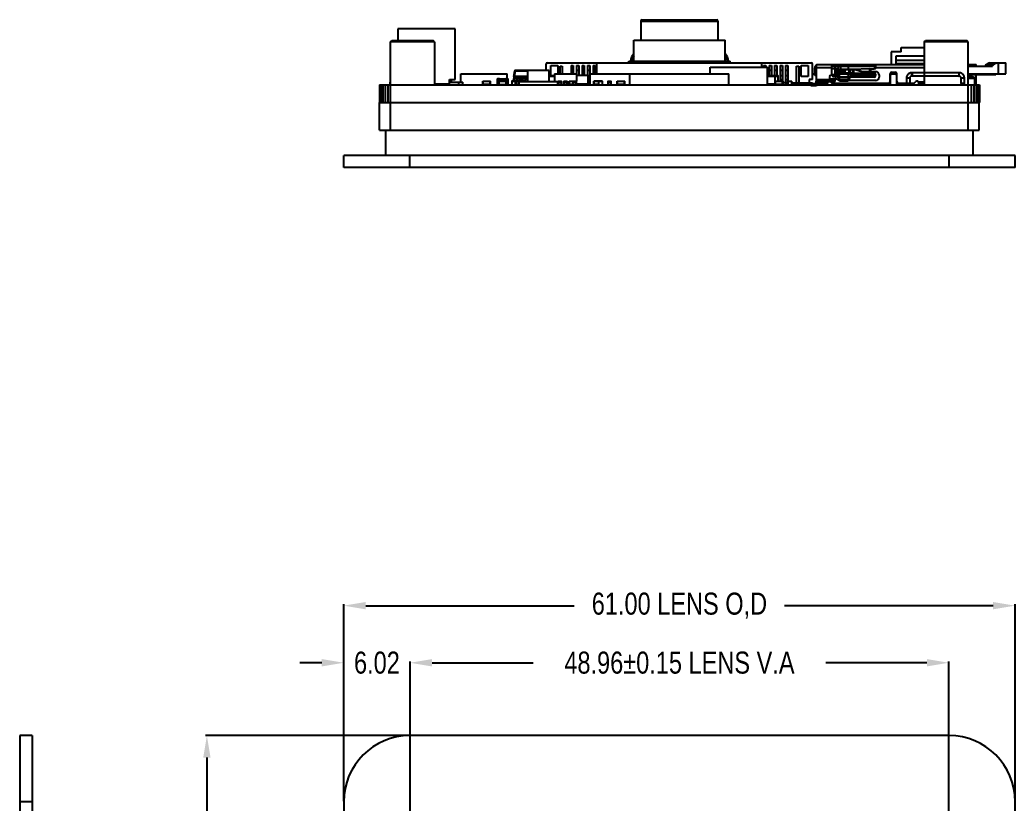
# Model space of a CAD drawing. Header units: inches. Extents: x 246 to 500, y -220 to -17.
# Drawn here: x 258.5 to 348.9, y -87.8 to -16.6 of the extents above; entities that cross this region are included whole.
import ezdxf

# ---------------------------------------------------------------- set-up
doc = ezdxf.new("R2010")
doc.units = ezdxf.units.IN
doc.header["$LTSCALE"] = 1.21
doc.header["$MEASUREMENT"] = 0
doc.header["$PDMODE"] = 3
doc.header["$PDSIZE"] = 0.3125
doc.layers.get('0').update_dxf_attribs({"linetype": 'CONTINUOUS'})
doc.layers.get('Defpoints').update_dxf_attribs({"linetype": 'CONTINUOUS'})
for name, color, linetype in [('DIM', 3, 'CONTINUOUS'), ('IMPORTED12', 7, 'CONTINUOUS'), ('IMPORTED13', 7, 'CONTINUOUS')]:
    doc.layers.add(name, color=color, linetype=linetype)
doc.styles.get("Standard").update_dxf_attribs({"font": 'txt', "width": 0.8})
doc.dimstyles.get("Standard").update_dxf_attribs({"dimtxt": 0.15625, "dimasz": 0.1875, "dimexe": 0.125, "dimexo": 0.0625, "dimgap": 0.09, "dimtad": 0, "dimtih": 1, "dimtoh": 1, "dimzin": 4, "dimdsep": 46, "dimtxsty": 'Standard', "dimblk": '_FILLED', "dimblk1": '_FILLED', "dimblk2": '_FILLED', "dimcen": 0.09, "dimazin": 1, "dimtp": 0.01, "dimtm": 0.01, "dimtfac": 1, "dimtofl": 0, "dimtmove": 0, "dimatfit": 3, "dimldrblk": '_FILLED', "dimfxl": 1, "dimtolj": 1, "dimtzin": 4, "dimarcsym": 0})

# ---------------------------------------------------------------- blocks, each defined once
blk = doc.blocks.new('_FILLED')
at = {"color": 0, "linetype": 'ByBlock'}
blk.add_solid([(0, 0), (-1, 0.167), (-1, -0.167)], dxfattribs=at)
blk = doc.blocks.new('*D44')
at = {"layer": 'Defpoints', "color": 0}
for p in [(342.896, -75.021), (293.936, -91.139), (342.896, -91.139)]:
    blk.add_point(p, dxfattribs=at)
at = {"layer": 'DIM', "color": 0, "lineweight": -2}
for p, q in [((293.936, -91.076), (293.936, -74.896)), ((295.936, -75.021), (305.126, -75.021)), ((340.896, -75.021), (331.706, -75.021)), ((342.896, -91.076), (342.896, -74.896))]:
    blk.add_line(p, q, dxfattribs=at)
at = {"layer": 'DIM', "color": 0, "lineweight": -2, "xscale": 2, "yscale": 2, "zscale": 2, "rotation": 180}
blk.add_blockref('_FILLED', (293.936, -75.021), dxfattribs=at)
at = {"layer": 'DIM', "color": 0, "lineweight": -2, "xscale": 2, "yscale": 2, "zscale": 2}
blk.add_blockref('_FILLED', (342.896, -75.021), dxfattribs=at)
at = {"layer": 'DIM', "color": 0, "insert": (318.416, -75.021), "char_height": 2, "attachment_point": 5}
blk.add_mtext('\\A1;48.96%%p0.15 LENS V.A', dxfattribs=at)
blk = doc.blocks.new('*D46')
at = {"layer": 'Defpoints', "color": 0}
for p in [(348.916, -69.837), (287.916, -87.639), (348.916, -87.639)]:
    blk.add_point(p, dxfattribs=at)
at = {"layer": 'DIM', "color": 0, "lineweight": -2}
for p, q in [((287.916, -87.576), (287.916, -69.712)), ((289.916, -69.837), (308.859, -69.837)), ((346.916, -69.837), (327.973, -69.837)), ((348.916, -87.576), (348.916, -69.712))]:
    blk.add_line(p, q, dxfattribs=at)
at = {"layer": 'DIM', "color": 0, "lineweight": -2, "xscale": 2, "yscale": 2, "zscale": 2, "rotation": 180}
blk.add_blockref('_FILLED', (287.916, -69.837), dxfattribs=at)
at = {"layer": 'DIM', "color": 0, "lineweight": -2, "xscale": 2, "yscale": 2, "zscale": 2}
blk.add_blockref('_FILLED', (348.916, -69.837), dxfattribs=at)
at = {"layer": 'DIM', "color": 0, "insert": (318.416, -69.837), "char_height": 2, "attachment_point": 5}
blk.add_mtext('\\A1;61.00 LENS O,D', dxfattribs=at)
blk = doc.blocks.new('*D47')
at = {"layer": 'Defpoints', "color": 0}
for p in [(293.936, -81.639), (275.476, -174.079), (293.915, -174.079)]:
    blk.add_point(p, dxfattribs=at)
at = {"layer": 'DIM', "color": 0, "lineweight": -2}
for p, q in [((293.874, -81.639), (275.351, -81.639)), ((275.476, -83.639), (275.476, -117.769)), ((275.476, -172.079), (275.476, -137.949)), ((293.852, -174.079), (275.351, -174.079))]:
    blk.add_line(p, q, dxfattribs=at)
at = {"layer": 'DIM', "color": 0, "lineweight": -2, "xscale": 2, "yscale": 2, "zscale": 2}
for p, rotation in [((275.476, -81.639), 90), ((275.476, -174.079), 270)]:
    blk.add_blockref('_FILLED', p, dxfattribs=dict(at, rotation=rotation))
at = {"layer": 'DIM', "color": 0, "insert": (275.476, -127.859), "char_height": 2, "attachment_point": 5, "rotation": 90}
blk.add_mtext('\\A1;92.44 LENS O,D', dxfattribs=at)
blk = doc.blocks.new('*D48')
at = {"layer": 'Defpoints', "color": 0}
for p in [(287.916, -75.021), (287.916, -87.639), (293.936, -91.139)]:
    blk.add_point(p, dxfattribs=at)
at = {"layer": 'DIM', "color": 0, "lineweight": -2}
for p, q in [((285.916, -75.021), (283.916, -75.021)), ((287.916, -87.576), (287.916, -74.896)), ((293.936, -91.076), (293.936, -74.896)), ((295.936, -75.021), (297.936, -75.021))]:
    blk.add_line(p, q, dxfattribs=at)
at = {"layer": 'DIM', "color": 0, "lineweight": -2, "xscale": 2, "yscale": 2, "zscale": 2}
blk.add_blockref('_FILLED', (287.916, -75.021), dxfattribs=at)
at = {"layer": 'DIM', "color": 0, "lineweight": -2, "xscale": 2, "yscale": 2, "zscale": 2, "rotation": 180}
blk.add_blockref('_FILLED', (293.936, -75.021), dxfattribs=at)
at = {"layer": 'DIM', "color": 0, "insert": (290.926, -75.021), "char_height": 2, "attachment_point": 5}
blk.add_mtext('\\A1;6.02', dxfattribs=at)

msp = doc.modelspace()

# ---------------------------------------------------------------- linework, layer by layer
at = {"color": 7, "linetype": 'Continuous'}
for p, q in [((314.916, -16.746), (314.916, -18.496)), ((314.916, -16.746), (321.916, -16.746)), ((315.016, -16.646), (321.816, -16.646)), ((321.916, -16.746), (321.916, -18.496)), ((292.826, -17.446), (292.826, -18.546)), ((298.026, -17.446), (292.826, -17.446)), ((298.026, -22.046), (298.026, -17.446)), ((292.166, -18.646), (292.266, -18.546)), ((292.166, -26.646), (292.166, -18.646)), ((296.166, -18.646), (292.166, -18.646)), ((296.066, -18.546), (292.266, -18.546)), ((296.166, -18.646), (296.066, -18.546)), ((296.166, -18.646), (296.166, -22.546)), ((314.266, -20.396), (314.266, -18.496)), ((314.266, -18.496), (322.566, -18.496)), ((322.566, -20.396), (322.566, -18.496)), ((340.666, -18.646), (340.766, -18.546)), ((344.666, -18.646), (340.666, -18.646)), ((340.666, -18.646), (340.666, -22.546)), ((344.566, -18.546), (340.766, -18.546)), ((344.666, -18.646), (344.566, -18.546)), ((344.666, -26.646), (344.666, -18.646)), ((338.566, -19.546), (337.666, -19.546)), ((337.666, -19.546), (337.666, -20.696)), ((338.566, -19.146), (340.666, -19.146)), ((338.566, -19.546), (338.566, -19.146)), ((306.316, -21.246), (306.316, -20.646)), ((306.416, -20.546), (330.416, -20.546)), ((306.716, -21.721), (306.716, -20.796)), ((306.716, -20.796), (307.366, -20.796)), ((307.366, -20.796), (307.366, -21.546)), ((308.566, -20.796), (308.566, -21.546)), ((308.566, -20.796), (308.766, -20.796)), ((308.766, -20.796), (308.766, -21.546)), ((309.066, -20.796), (309.066, -21.546)), ((309.066, -20.796), (309.266, -20.796)), ((309.266, -20.796), (309.266, -21.686)), ((309.566, -20.796), (309.566, -21.686)), ((309.566, -20.796), (309.766, -20.796)), ((309.766, -20.796), (309.766, -21.686)), ((310.066, -20.796), (310.066, -21.686)), ((310.066, -20.796), (310.266, -20.796)), ((310.266, -20.796), (310.266, -22.221)), ((310.566, -20.796), (310.566, -21.546)), ((310.566, -20.796), (310.766, -20.796)), ((310.766, -20.796), (310.766, -21.546)), ((310.916, -21.546), (310.916, -20.546)), ((313.816, -20.546), (313.816, -20.396)), ((313.816, -20.396), (323.016, -20.396)), ((323.016, -20.546), (323.016, -20.396)), ((325.916, -20.946), (325.916, -20.546)), ((326.066, -20.796), (326.266, -20.796)), ((326.066, -20.796), (326.066, -20.946)), ((326.266, -20.796), (326.266, -20.946)), ((326.566, -20.796), (326.766, -20.796)), ((326.566, -20.796), (326.566, -21.721)), ((326.766, -20.796), (326.766, -21.721)), ((327.066, -20.796), (327.266, -20.796)), ((327.066, -20.796), (327.066, -21.711)), ((327.266, -20.796), (327.266, -21.711)), ((327.566, -20.796), (327.766, -20.796)), ((327.566, -20.796), (327.566, -22.211)), ((327.766, -20.796), (327.766, -22.221)), ((328.066, -20.796), (328.266, -20.796)), ((328.066, -20.796), (328.066, -22.546)), ((328.266, -20.796), (328.266, -22.546)), ((329.466, -20.796), (330.116, -20.796)), ((329.466, -21.796), (329.466, -20.796)), ((330.116, -20.796), (330.116, -21.796)), ((330.516, -22.046), (330.516, -20.646)), ((330.866, -20.696), (340.666, -20.696)), ((330.866, -22.546), (330.866, -20.696)), ((332.266, -21.646), (332.266, -20.696)), ((332.416, -20.846), (332.416, -20.696)), ((336.116, -20.696), (336.116, -20.846)), ((336.266, -20.946), (336.266, -20.696)), ((340.666, -19.946), (338.066, -19.946)), ((338.066, -19.946), (338.066, -20.696)), ((340.666, -20.346), (338.066, -20.346)), ((340.666, -20.646), (338.066, -20.646)), ((344.666, -20.696), (345.366, -20.696)), ((345.27, -20.816), (345.27, -20.696)), ((345.366, -20.825), (345.366, -20.696)), ((346.543, -20.56), (346.275, -20.717)), ((346.917, -20.717), (346.275, -20.717)), ((346.593, -20.546), (346.543, -20.56)), ((346.543, -20.56), (347.191, -20.56)), ((346.593, -20.546), (348.066, -20.546)), ((347.054, -20.639), (346.917, -20.717)), ((347.191, -20.56), (347.054, -20.639)), ((347.366, -20.546), (347.366, -21.546)), ((348.066, -21.546), (348.066, -20.546)), ((298.566, -22.296), (298.566, -21.546)), ((298.566, -21.546), (302.766, -21.546)), ((302.766, -22.011), (302.766, -21.546)), ((303.366, -21.781), (303.458, -21.263)), ((303.477, -21.263), (303.386, -21.781)), ((303.458, -21.263), (303.477, -21.263)), ((303.477, -21.263), (303.477, -21.246)), ((306.565, -21.246), (303.477, -21.246)), ((303.477, -21.263), (304.65, -21.263)), ((304.65, -22.246), (304.65, -21.246)), ((306.565, -22.246), (306.565, -21.246)), ((307.066, -21.546), (307.066, -22.246)), ((307.066, -21.546), (309.066, -21.546)), ((307.566, -21.546), (307.566, -20.846)), ((307.566, -20.846), (307.766, -20.846)), ((307.766, -20.846), (307.766, -21.546)), ((308.566, -21.196), (308.766, -21.196)), ((309.066, -21.196), (309.266, -21.196)), ((309.066, -21.546), (309.066, -22.221)), ((310.096, -21.686), (309.066, -21.686)), ((309.566, -21.196), (309.766, -21.196)), ((310.066, -21.196), (310.266, -21.196)), ((310.096, -21.686), (310.096, -22.446)), ((310.096, -21.696), (310.266, -21.696)), ((310.307, -22.546), (310.307, -21.546)), ((310.307, -21.546), (322.916, -21.546)), ((310.566, -21.196), (310.766, -21.196)), ((313.916, -22.546), (313.916, -21.546)), ((321.217, -20.946), (326.417, -20.946)), ((321.217, -21.546), (321.217, -20.946)), ((322.916, -22.546), (322.916, -21.546)), ((326.417, -22.546), (326.417, -20.946)), ((326.566, -21.196), (326.766, -21.196)), ((326.566, -21.696), (326.766, -21.696)), ((327.066, -21.196), (327.266, -21.196)), ((327.066, -21.696), (327.266, -21.696)), ((327.566, -21.196), (327.766, -21.196)), ((327.566, -21.696), (327.766, -21.696)), ((328.066, -21.196), (328.266, -21.196)), ((328.066, -21.696), (328.266, -21.696)), ((329.066, -20.846), (329.266, -20.846)), ((329.066, -22.346), (329.066, -20.846)), ((329.266, -20.846), (329.266, -22.346)), ((330.516, -21.546), (330.866, -21.546)), ((330.716, -21.696), (330.716, -20.996)), ((330.866, -21.696), (330.716, -21.696)), ((332.266, -20.996), (330.866, -20.996)), ((332.266, -21.046), (332.866, -21.046)), ((332.267, -20.846), (336.265, -20.846)), ((332.566, -21.546), (332.566, -20.846)), ((332.566, -21.546), (336.166, -21.546)), ((332.816, -21.146), (334.163, -21.146)), ((332.816, -21.446), (334.163, -21.446)), ((332.831, -21.446), (332.831, -21.146)), ((332.866, -21.146), (332.866, -20.846)), ((332.866, -21.546), (332.866, -21.446)), ((332.966, -22.146), (332.966, -21.546)), ((333.054, -21.146), (333.054, -21.446)), ((333.066, -21.146), (333.066, -20.846)), ((333.066, -21.546), (333.066, -21.446)), ((333.165, -21.446), (333.169, -21.467)), ((333.169, -21.467), (333.18, -21.546)), ((333.183, -21.446), (333.183, -21.146)), ((333.271, -21.446), (333.282, -21.546)), ((333.413, -21.446), (333.586, -21.546)), ((333.766, -21.146), (333.766, -20.846)), ((333.766, -22.146), (333.766, -21.446)), ((335.653, -21.096), (334.163, -21.146)), ((334.163, -21.446), (335.653, -21.496)), ((335.653, -21.096), (336.116, -21.096)), ((335.653, -21.496), (336.116, -21.496)), ((335.731, -21.496), (335.731, -21.096)), ((335.766, -21.096), (335.766, -21.496)), ((336.166, -21.087), (336.166, -20.846)), ((336.226, -21.046), (336.166, -21.046)), ((336.166, -21.546), (336.166, -21.506)), ((340.666, -20.996), (336.258, -20.996)), ((337.556, -22.246), (337.556, -21.546)), ((337.726, -21.546), (337.576, -21.696)), ((337.576, -21.696), (337.576, -22.546)), ((337.706, -21.396), (338.026, -21.396)), ((337.726, -21.546), (338.006, -21.546)), ((338.156, -21.696), (338.006, -21.546)), ((338.156, -22.546), (338.156, -21.696)), ((338.176, -22.246), (338.176, -21.546)), ((344.666, -20.816), (345.366, -20.816)), ((344.666, -20.846), (346.866, -20.846)), ((344.666, -21.546), (348.066, -21.546)), ((347.176, -21.646), (344.666, -21.646)), ((344.966, -21.746), (344.966, -21.646)), ((345.241, -20.846), (345.27, -20.816)), ((345.366, -20.816), (345.336, -20.846)), ((345.366, -22.546), (345.366, -21.646)), ((346.866, -20.804), (346.226, -20.804)), ((346.226, -20.846), (346.226, -20.804)), ((346.866, -20.846), (346.866, -20.804)), ((347.076, -21.546), (347.076, -21.646)), ((347.176, -21.546), (347.176, -21.646)), ((291.157, -22.546), (291.157, -24.146)), ((291.157, -22.546), (345.675, -22.546)), ((291.192, -22.546), (291.192, -24.146)), ((291.293, -22.546), (291.293, -24.146)), ((291.453, -22.546), (291.453, -24.146)), ((291.662, -22.546), (291.662, -24.146)), ((291.905, -22.546), (291.905, -24.146)), ((292.126, -22.546), (292.126, -22.296)), ((292.166, -22.296), (292.126, -22.296)), ((296.166, -22.446), (297.526, -22.446)), ((297.526, -22.446), (297.526, -22.046)), ((297.526, -22.046), (298.026, -22.046)), ((297.566, -22.296), (298.726, -22.296)), ((297.666, -22.046), (297.666, -22.296)), ((298.328, -22.296), (298.328, -22.546)), ((298.726, -22.546), (298.726, -22.296)), ((300.561, -22.546), (300.561, -22.221)), ((300.561, -22.221), (301.241, -22.221)), ((300.586, -22.521), (300.586, -22.246)), ((301.216, -22.246), (300.586, -22.246)), ((301.216, -22.521), (300.586, -22.521)), ((300.611, -22.221), (300.611, -22.246)), ((300.661, -22.221), (300.661, -22.246)), ((300.661, -22.521), (300.661, -22.546)), ((300.699, -22.221), (300.699, -22.211)), ((300.699, -22.211), (300.736, -22.211)), ((300.727, -22.221), (300.727, -22.211)), ((300.736, -22.221), (300.736, -22.211)), ((300.773, -22.221), (300.773, -22.211)), ((300.773, -22.211), (300.874, -22.211)), ((300.824, -22.221), (300.824, -22.211)), ((300.874, -22.221), (300.874, -22.211)), ((300.888, -22.221), (300.888, -22.211)), ((300.888, -22.211), (300.99, -22.211)), ((300.89, -22.221), (300.89, -22.211)), ((300.935, -22.221), (300.935, -22.211)), ((300.984, -22.221), (300.984, -22.211)), ((300.99, -22.221), (300.99, -22.211)), ((301.003, -22.221), (301.003, -22.211)), ((301.003, -22.211), (301.105, -22.211)), ((301.055, -22.221), (301.055, -22.211)), ((301.105, -22.221), (301.105, -22.211)), ((301.141, -22.221), (301.141, -22.246)), ((301.141, -22.521), (301.141, -22.546)), ((301.191, -22.221), (301.191, -22.246)), ((301.216, -22.521), (301.216, -22.246)), ((301.241, -22.546), (301.241, -22.221)), ((301.855, -22.031), (301.855, -22.511)), ((301.855, -22.031), (302.055, -22.031)), ((302.015, -22.511), (301.855, -22.511)), ((301.875, -22.531), (301.875, -22.011)), ((302.055, -22.011), (301.875, -22.011)), ((301.875, -22.531), (302.015, -22.531)), ((302.015, -22.546), (302.015, -22.221)), ((302.015, -22.221), (302.695, -22.221)), ((302.04, -22.521), (302.04, -22.246)), ((302.67, -22.246), (302.04, -22.246)), ((302.04, -22.521), (302.67, -22.521)), ((302.055, -22.221), (302.055, -22.011)), ((302.655, -22.021), (302.055, -22.021)), ((302.055, -22.041), (302.655, -22.041)), ((302.065, -22.221), (302.065, -22.246)), ((302.115, -22.246), (302.115, -22.221)), ((302.115, -22.546), (302.115, -22.521)), ((302.151, -22.221), (302.151, -22.211)), ((302.151, -22.211), (302.253, -22.211)), ((302.201, -22.221), (302.201, -22.211)), ((302.253, -22.221), (302.253, -22.211)), ((302.266, -22.221), (302.266, -22.211)), ((302.266, -22.211), (302.368, -22.211)), ((302.368, -22.221), (302.368, -22.211)), ((302.381, -22.221), (302.381, -22.211)), ((302.381, -22.211), (302.483, -22.211)), ((302.432, -22.221), (302.432, -22.211)), ((302.483, -22.221), (302.483, -22.211)), ((302.52, -22.221), (302.52, -22.211)), ((302.52, -22.211), (302.556, -22.211)), ((302.543, -22.221), (302.543, -22.211)), ((302.556, -22.221), (302.556, -22.211)), ((302.595, -22.246), (302.595, -22.221)), ((302.595, -22.546), (302.595, -22.521)), ((302.645, -22.221), (302.645, -22.246)), ((302.655, -22.011), (302.655, -22.221)), ((302.835, -22.011), (302.655, -22.011)), ((302.655, -22.031), (302.855, -22.031)), ((302.67, -22.521), (302.67, -22.246)), ((302.695, -22.546), (302.695, -22.221)), ((302.855, -22.511), (302.695, -22.511)), ((302.695, -22.531), (302.835, -22.531)), ((302.766, -22.546), (302.766, -22.531)), ((302.835, -22.011), (302.835, -22.531)), ((302.855, -22.511), (302.855, -22.031)), ((303.201, -22.546), (303.201, -22.221)), ((303.531, -22.221), (303.201, -22.221)), ((303.216, -22.221), (303.216, -22.146)), ((303.216, -22.146), (304.406, -22.146)), ((303.266, -22.221), (303.266, -22.146)), ((303.266, -22.196), (303.466, -22.196)), ((303.293, -22.221), (303.293, -22.211)), ((303.293, -22.211), (303.45, -22.211)), ((303.296, -22.221), (303.296, -22.211)), ((303.366, -21.781), (303.366, -21.961)), ((303.366, -21.781), (303.386, -21.781)), ((303.399, -22.146), (303.366, -21.961)), ((303.366, -21.961), (303.386, -21.961)), ((303.386, -21.961), (303.386, -21.781)), ((304.65, -21.781), (303.386, -21.781)), ((303.386, -21.961), (303.419, -22.146)), ((303.666, -21.961), (303.386, -21.961)), ((303.446, -22.221), (303.446, -22.211)), ((303.45, -22.221), (303.45, -22.211)), ((303.466, -22.196), (303.466, -22.146)), ((303.531, -22.546), (303.531, -22.221)), ((303.571, -22.546), (303.571, -22.221)), ((303.571, -22.221), (304.256, -22.221)), ((303.596, -22.521), (303.596, -22.246)), ((303.596, -22.246), (307.357, -22.246)), ((303.857, -22.521), (303.596, -22.521)), ((303.621, -22.221), (303.621, -22.246)), ((303.666, -22.146), (303.666, -21.781)), ((303.666, -21.936), (304.166, -21.936)), ((303.671, -22.221), (303.671, -22.246)), ((303.671, -22.521), (303.671, -22.546)), ((303.676, -22.521), (303.676, -22.546)), ((303.709, -22.221), (303.709, -22.211)), ((303.709, -22.211), (304.12, -22.211)), ((303.737, -22.221), (303.737, -22.211)), ((303.745, -22.221), (303.745, -22.211)), ((303.751, -22.221), (303.751, -22.211)), ((303.762, -22.221), (303.762, -22.211)), ((303.782, -22.221), (303.782, -22.211)), ((303.79, -22.145), (303.79, -22.146)), ((303.795, -22.145), (303.79, -22.145)), ((303.796, -22.145), (303.796, -22.146)), ((303.892, -22.145), (303.796, -22.145)), ((303.834, -22.221), (303.834, -22.211)), ((303.841, -22.145), (303.841, -22.146)), ((303.857, -22.546), (303.857, -22.246)), ((303.884, -22.221), (303.884, -22.211)), ((303.889, -22.146), (303.889, -22.145)), ((303.889, -22.221), (303.889, -22.211)), ((303.892, -22.145), (303.892, -22.146)), ((303.897, -22.221), (303.897, -22.211)), ((303.899, -22.221), (303.899, -22.211)), ((303.907, -22.145), (303.907, -22.146)), ((304.009, -22.145), (303.907, -22.145)), ((303.945, -22.221), (303.945, -22.211)), ((303.958, -22.145), (303.958, -22.146)), ((303.993, -22.221), (303.993, -22.211)), ((303.999, -22.221), (303.999, -22.211)), ((304.005, -22.221), (304.005, -22.211)), ((304.009, -22.145), (304.009, -22.146)), ((304.013, -22.221), (304.013, -22.211)), ((304.024, -22.145), (304.024, -22.146)), ((304.025, -22.145), (304.024, -22.145)), ((304.027, -22.145), (304.027, -22.146)), ((304.124, -22.145), (304.027, -22.145)), ((304.064, -22.221), (304.064, -22.211)), ((304.07, -22.145), (304.07, -22.146)), ((304.115, -22.221), (304.115, -22.211)), ((304.12, -22.221), (304.12, -22.211)), ((304.124, -22.145), (304.124, -22.146)), ((304.14, -22.145), (304.14, -22.146)), ((304.242, -22.145), (304.14, -22.145)), ((304.151, -22.221), (304.151, -22.246)), ((304.166, -21.781), (304.166, -22.145)), ((304.65, -21.961), (304.166, -21.961)), ((304.191, -22.145), (304.191, -22.146)), ((304.201, -22.221), (304.201, -22.246)), ((304.242, -22.145), (304.242, -22.146)), ((304.251, -22.246), (304.251, -22.221)), ((304.256, -22.246), (304.256, -22.221)), ((304.406, -22.031), (304.406, -22.246)), ((304.406, -22.031), (304.65, -22.031)), ((304.426, -22.246), (304.426, -22.011)), ((304.65, -22.011), (304.426, -22.011)), ((307.066, -21.721), (306.565, -21.721)), ((306.565, -21.751), (307.066, -21.751)), ((307.356, -22.239), (307.392, -22.239)), ((307.357, -22.546), (307.357, -22.246)), ((307.357, -22.272), (307.721, -22.272)), ((307.721, -22.516), (307.357, -22.516)), ((307.388, -22.242), (307.388, -22.546)), ((307.69, -22.242), (307.388, -22.242)), ((307.392, -22.242), (307.392, -22.239)), ((307.418, -22.516), (307.418, -22.272)), ((307.422, -22.239), (307.422, -22.242)), ((307.422, -22.239), (307.499, -22.239)), ((307.459, -22.239), (307.459, -22.242)), ((307.496, -22.239), (307.496, -22.242)), ((307.499, -22.242), (307.499, -22.239)), ((307.523, -22.239), (307.523, -22.242)), ((307.523, -22.239), (307.597, -22.239)), ((307.56, -22.242), (307.56, -22.239)), ((307.597, -22.242), (307.597, -22.239)), ((307.66, -22.242), (307.66, -22.546)), ((307.69, -22.242), (307.69, -22.546)), ((307.721, -22.516), (307.721, -22.272)), ((307.914, -22.272), (307.914, -22.516)), ((307.914, -22.272), (308.218, -22.272)), ((308.218, -22.516), (307.914, -22.516)), ((307.944, -22.516), (307.944, -22.242)), ((308.188, -22.242), (307.944, -22.242)), ((308.009, -22.242), (308.009, -22.239)), ((308.009, -22.239), (308.116, -22.239)), ((308.054, -22.242), (308.054, -22.239)), ((308.072, -22.239), (308.072, -22.242)), ((308.116, -22.239), (308.116, -22.242)), ((308.188, -22.242), (308.188, -22.546)), ((308.218, -22.516), (308.218, -22.272)), ((308.391, -22.546), (308.391, -22.221)), ((308.391, -22.221), (309.071, -22.221)), ((308.416, -22.521), (308.416, -22.246)), ((308.728, -22.246), (308.416, -22.246)), ((308.714, -22.521), (308.416, -22.521)), ((308.441, -22.221), (308.441, -22.246)), ((308.491, -22.221), (308.491, -22.246)), ((308.491, -22.521), (308.491, -22.546)), ((308.529, -22.221), (308.529, -22.211)), ((308.529, -22.211), (308.566, -22.211)), ((308.557, -22.221), (308.557, -22.211)), ((308.566, -22.221), (308.566, -22.211)), ((308.602, -22.221), (308.602, -22.211)), ((308.602, -22.211), (308.704, -22.211)), ((308.654, -22.221), (308.654, -22.211)), ((308.704, -22.221), (308.704, -22.211)), ((308.714, -22.272), (308.714, -22.516)), ((308.714, -22.272), (309.018, -22.272)), ((309.018, -22.516), (308.714, -22.516)), ((308.718, -22.221), (308.718, -22.211)), ((308.718, -22.211), (308.82, -22.211)), ((308.72, -22.221), (308.72, -22.211)), ((308.744, -22.516), (308.744, -22.242)), ((308.988, -22.242), (308.744, -22.242)), ((308.765, -22.221), (308.765, -22.211)), ((308.809, -22.242), (308.809, -22.239)), ((308.809, -22.239), (308.916, -22.239)), ((308.814, -22.221), (308.814, -22.211)), ((308.82, -22.221), (308.82, -22.211)), ((308.833, -22.221), (308.833, -22.211)), ((308.833, -22.211), (308.935, -22.211)), ((308.854, -22.242), (308.854, -22.239)), ((308.872, -22.239), (308.872, -22.242)), ((308.885, -22.221), (308.885, -22.211)), ((308.916, -22.239), (308.916, -22.242)), ((308.935, -22.221), (308.935, -22.211)), ((308.971, -22.221), (308.971, -22.242)), ((308.988, -22.242), (308.988, -22.546)), ((309.046, -22.246), (309.004, -22.246)), ((309.018, -22.516), (309.018, -22.272)), ((309.046, -22.521), (309.018, -22.521)), ((309.021, -22.221), (309.021, -22.246)), ((309.046, -22.521), (309.046, -22.246)), ((309.071, -22.546), (309.071, -22.221)), ((309.071, -22.446), (310.096, -22.446)), ((309.101, -22.516), (309.071, -22.516)), ((309.101, -22.516), (309.101, -22.446)), ((309.266, -22.446), (309.266, -22.546)), ((309.566, -22.446), (309.566, -22.546)), ((309.766, -22.446), (309.766, -22.546)), ((310.066, -22.446), (310.066, -22.546)), ((310.096, -22.055), (310.266, -22.055)), ((310.096, -22.286), (310.191, -22.286)), ((310.191, -22.342), (310.096, -22.342)), ((310.096, -22.44), (310.191, -22.44)), ((310.191, -22.546), (310.191, -22.221)), ((310.191, -22.221), (310.307, -22.221)), ((310.216, -22.521), (310.216, -22.246)), ((310.307, -22.246), (310.216, -22.246)), ((310.216, -22.521), (310.307, -22.521)), ((310.241, -22.221), (310.241, -22.246)), ((310.291, -22.246), (310.291, -22.221)), ((310.291, -22.546), (310.291, -22.521)), ((310.627, -22.546), (310.627, -22.221)), ((311.417, -22.221), (310.627, -22.221)), ((310.652, -22.521), (310.652, -22.246)), ((311.087, -22.246), (310.652, -22.246)), ((311.087, -22.521), (310.652, -22.521)), ((310.677, -22.221), (310.677, -22.246)), ((310.727, -22.221), (310.727, -22.246)), ((310.727, -22.521), (310.727, -22.546)), ((310.765, -22.221), (310.765, -22.211)), ((310.765, -22.211), (310.802, -22.211)), ((310.793, -22.221), (310.793, -22.211)), ((310.802, -22.221), (310.802, -22.211)), ((310.838, -22.221), (310.838, -22.211)), ((310.838, -22.211), (310.94, -22.211)), ((310.89, -22.221), (310.89, -22.211)), ((310.94, -22.221), (310.94, -22.211)), ((310.954, -22.221), (310.954, -22.211)), ((310.954, -22.211), (311.056, -22.211)), ((310.956, -22.221), (310.956, -22.211)), ((311.001, -22.221), (311.001, -22.211)), ((311.05, -22.221), (311.05, -22.211)), ((311.056, -22.221), (311.056, -22.211)), ((311.069, -22.221), (311.069, -22.211)), ((311.069, -22.211), (311.171, -22.211)), ((311.087, -22.546), (311.087, -22.221)), ((311.121, -22.221), (311.121, -22.211)), ((311.171, -22.221), (311.171, -22.211)), ((311.178, -22.221), (311.178, -22.211)), ((311.178, -22.211), (311.336, -22.211)), ((311.182, -22.221), (311.182, -22.211)), ((311.332, -22.221), (311.332, -22.211)), ((311.336, -22.221), (311.336, -22.211)), ((311.417, -22.546), (311.417, -22.221)), ((311.914, -22.272), (311.914, -22.516)), ((311.914, -22.272), (312.218, -22.272)), ((312.218, -22.516), (311.914, -22.516)), ((311.944, -22.516), (311.944, -22.242)), ((312.188, -22.242), (311.944, -22.242)), ((312.009, -22.242), (312.009, -22.239)), ((312.009, -22.239), (312.116, -22.239)), ((312.054, -22.242), (312.054, -22.239)), ((312.072, -22.239), (312.072, -22.242)), ((312.116, -22.239), (312.116, -22.242)), ((312.188, -22.242), (312.188, -22.546)), ((312.218, -22.516), (312.218, -22.272)), ((312.761, -22.546), (312.761, -22.221)), ((312.761, -22.221), (313.441, -22.221)), ((312.786, -22.521), (312.786, -22.246)), ((313.416, -22.246), (312.786, -22.246)), ((313.416, -22.521), (312.786, -22.521)), ((312.811, -22.221), (312.811, -22.246)), ((312.861, -22.221), (312.861, -22.246)), ((312.861, -22.521), (312.861, -22.546)), ((312.899, -22.221), (312.899, -22.211)), ((312.899, -22.211), (312.936, -22.211)), ((312.927, -22.221), (312.927, -22.211)), ((312.936, -22.221), (312.936, -22.211)), ((312.972, -22.221), (312.972, -22.211)), ((312.972, -22.211), (313.074, -22.211)), ((313.024, -22.221), (313.024, -22.211)), ((313.074, -22.221), (313.074, -22.211)), ((313.088, -22.221), (313.088, -22.211)), ((313.088, -22.211), (313.19, -22.211)), ((313.09, -22.221), (313.09, -22.211)), ((313.135, -22.221), (313.135, -22.211)), ((313.184, -22.221), (313.184, -22.211)), ((313.19, -22.221), (313.19, -22.211)), ((313.203, -22.221), (313.203, -22.211)), ((313.203, -22.211), (313.305, -22.211)), ((313.255, -22.221), (313.255, -22.211)), ((313.305, -22.221), (313.305, -22.211)), ((313.341, -22.221), (313.341, -22.246)), ((313.341, -22.521), (313.341, -22.546)), ((313.391, -22.221), (313.391, -22.246)), ((313.416, -22.521), (313.416, -22.246)), ((313.441, -22.546), (313.441, -22.221)), ((327.086, -21.721), (326.417, -21.721)), ((326.417, -21.751), (327.086, -21.751)), ((327.086, -22.491), (326.417, -22.491)), ((326.417, -22.521), (327.086, -22.521)), ((326.566, -22.521), (326.566, -22.546)), ((326.701, -22.546), (326.701, -22.521)), ((327.031, -22.546), (327.031, -22.521)), ((327.356, -21.711), (327.066, -21.711)), ((327.066, -21.711), (327.066, -21.721)), ((327.066, -22.521), (327.066, -22.531)), ((327.066, -22.531), (327.111, -22.531)), ((327.066, -22.531), (327.066, -22.546)), ((327.086, -21.711), (327.086, -22.531)), ((327.086, -21.741), (327.386, -21.741)), ((327.111, -22.501), (327.086, -22.501)), ((327.111, -22.221), (327.831, -22.221)), ((327.111, -22.546), (327.111, -22.221)), ((327.766, -22.246), (327.136, -22.246)), ((327.136, -22.521), (327.136, -22.246)), ((327.766, -22.521), (327.136, -22.521)), ((327.161, -22.221), (327.161, -22.246)), ((327.211, -22.221), (327.211, -22.246)), ((327.211, -22.521), (327.211, -22.546)), ((327.249, -22.211), (327.286, -22.211)), ((327.249, -22.221), (327.249, -22.211)), ((327.277, -22.221), (327.277, -22.211)), ((327.286, -22.221), (327.286, -22.211)), ((327.322, -22.211), (327.424, -22.211)), ((327.322, -22.221), (327.322, -22.211)), ((327.356, -21.711), (327.356, -22.211)), ((327.374, -22.221), (327.374, -22.211)), ((327.386, -22.211), (327.386, -21.741)), ((327.424, -22.221), (327.424, -22.211)), ((327.438, -22.211), (327.54, -22.211)), ((327.438, -22.221), (327.438, -22.211)), ((327.44, -22.221), (327.44, -22.211)), ((327.485, -22.221), (327.485, -22.211)), ((327.534, -22.221), (327.534, -22.211)), ((327.54, -22.221), (327.54, -22.211)), ((327.553, -22.211), (327.74, -22.211)), ((327.553, -22.221), (327.553, -22.211)), ((327.566, -22.055), (327.766, -22.055)), ((327.605, -22.221), (327.605, -22.211)), ((327.655, -22.221), (327.655, -22.211)), ((327.661, -22.221), (327.661, -22.211)), ((327.691, -22.221), (327.691, -22.246)), ((327.691, -22.521), (327.691, -22.546)), ((327.74, -22.221), (327.74, -22.211)), ((327.741, -22.221), (327.741, -22.246)), ((327.766, -22.521), (327.766, -22.246)), ((327.791, -22.546), (327.791, -22.221)), ((327.831, -22.546), (327.831, -22.221)), ((328.066, -22.346), (327.831, -22.346)), ((328.066, -22.055), (328.266, -22.055)), ((328.066, -22.286), (328.266, -22.286)), ((328.266, -22.342), (328.066, -22.342)), ((328.066, -22.44), (328.266, -22.44)), ((328.301, -22.346), (328.266, -22.346)), ((328.301, -22.221), (328.631, -22.221)), ((328.301, -22.546), (328.301, -22.221)), ((328.382, -22.211), (328.54, -22.211)), ((328.382, -22.221), (328.382, -22.211)), ((328.461, -22.221), (328.461, -22.211)), ((328.54, -22.221), (328.54, -22.211)), ((328.631, -22.546), (328.631, -22.221)), ((328.631, -22.346), (330.516, -22.346)), ((329.016, -22.546), (329.016, -22.346)), ((329.066, -22.301), (329.046, -22.33)), ((329.283, -22.326), (329.267, -22.301)), ((330.116, -21.796), (329.466, -21.796)), ((330.516, -22.046), (330.216, -22.046)), ((330.216, -22.046), (330.216, -22.346)), ((330.811, -22.439), (330.363, -22.446)), ((330.365, -22.546), (330.363, -22.446)), ((330.416, -22.346), (330.416, -22.445)), ((330.516, -22.444), (330.516, -22.346)), ((330.814, -22.272), (330.866, -22.272)), ((330.814, -22.272), (330.814, -22.438)), ((330.866, -22.242), (330.844, -22.242)), ((330.844, -22.432), (330.844, -22.242)), ((331.878, -22.287), (330.866, -22.287)), ((330.866, -22.437), (331.866, -22.437)), ((330.866, -22.444), (331.016, -22.446)), ((331.716, -22.446), (331.016, -22.446)), ((331.016, -22.446), (331.016, -22.546)), ((331.716, -22.446), (331.866, -22.444)), ((331.716, -22.546), (331.716, -22.446)), ((331.866, -22.546), (331.866, -22.346)), ((332.122, -22.24), (332.278, -22.396)), ((332.278, -22.396), (337.406, -22.396)), ((332.416, -21.796), (332.716, -21.796)), ((332.866, -22.016), (332.866, -21.946)), ((333.766, -22.046), (332.966, -22.046)), ((332.966, -22.146), (333.766, -22.146)), ((333.016, -22.166), (333.716, -22.166)), ((333.866, -22.016), (333.866, -21.946)), ((334.016, -21.796), (336.116, -21.796)), ((338.326, -22.396), (339.754, -22.396)), ((339.754, -22.396), (339.91, -22.24)), ((340.666, -22.287), (340.154, -22.287)), ((340.166, -22.546), (340.166, -22.346)), ((340.166, -22.437), (340.666, -22.437)), ((340.166, -22.444), (340.316, -22.446)), ((340.666, -22.446), (340.316, -22.446)), ((340.316, -22.446), (340.316, -22.546)), ((344.666, -21.746), (344.966, -21.746)), ((344.666, -21.946), (345.366, -21.946)), ((345.27, -21.946), (344.889, -21.746)), ((344.927, -22.546), (344.927, -24.146)), ((344.966, -21.746), (345.366, -21.946)), ((345.17, -22.546), (345.17, -24.146)), ((345.27, -22.546), (345.27, -21.946)), ((345.379, -22.546), (345.379, -24.146)), ((345.54, -22.546), (345.54, -24.146)), ((345.64, -22.546), (345.64, -24.146)), ((345.666, -26.646), (345.666, -22.546)), ((345.675, -22.546), (345.675, -24.146)), ((291.157, -24.146), (345.666, -24.146)), ((291.166, -26.646), (291.166, -24.146)), ((291.166, -26.646), (345.666, -26.646)), ((291.736, -28.946), (291.736, -26.646)), ((345.096, -28.946), (345.096, -26.646)), ((287.916, -30.046), (287.916, -28.946)), ((348.916, -28.946), (287.916, -28.946)), ((293.916, -30.046), (293.916, -28.946)), ((342.916, -30.046), (342.916, -28.946)), ((348.916, -30.046), (348.916, -28.946)), ((348.916, -30.046), (287.916, -30.046)), ((258.484, -81.639), (258.484, -174.079)), ((259.584, -81.639), (258.484, -81.639)), ((259.584, -81.639), (259.584, -174.079)), ((342.916, -81.639), (293.916, -81.639)), ((259.584, -87.639), (258.484, -87.639)), ((287.916, -87.639), (287.916, -168.079)), ((348.916, -168.079), (348.916, -87.639))]:
    msp.add_line(p, q, dxfattribs=at)
msp.add_lwpolyline([(333.38, -21.546), (333.376, -21.52), (333.366, -21.446)], dxfattribs=at)
for centre, radius, start, end in [((315.016, -16.746), 0.1, 90, 180), ((321.816, -16.746), 0.1, 0, 90), ((315.226, -20.576), 1.28, 138.70197, 171.89128), ((321.606, -20.576), 1.28, 8.10871, 41.29798), ((306.416, -20.646), 0.1, 90, 180), ((315.226, -20.576), 1.13, 148.35575, 170.82188), ((315.226, -20.576), 0.98, 168.51406, 169.39532), ((321.606, -20.576), 0.98, 10.60468, 11.48594), ((321.606, -20.576), 1.13, 9.17813, 31.64431), ((330.416, -20.646), 0.1, 0, 90), ((331.016, -20.996), 0.3, 120.35315, 180), ((346.326, -20.804), 0.1, 120.46554, 180), ((303.477, -21.266), 0.02, 90, 170), ((332.416, -21.646), 0.15, 180, 270), ((332.816, -21.296), 0.15, 90, 270), ((336.116, -20.946), 0.15, 270, 0), ((336.116, -21.646), 0.15, 270, 90), ((337.706, -21.546), 0.15, 90, 180), ((338.026, -21.546), 0.15, 0, 90), ((297.466, -22.246), 0.3, 222.39539, 270), ((297.686, -22.052), 0.272, 233.22439, 243.99275), ((301.875, -22.031), 0.02, 90, 180), ((301.875, -22.511), 0.02, 180, 270), ((302.835, -22.031), 0.02, 0, 90), ((302.835, -22.511), 0.02, 270, 0), ((304.426, -22.031), 0.02, 90, 180), ((307.388, -22.272), 0.0305, 360, 90), ((307.69, -22.272), 0.0305, 0, 90), ((307.944, -22.272), 0.0305, 90, 180), ((308.188, -22.272), 0.0305, 360, 90), ((308.744, -22.272), 0.0305, 90, 180), ((308.988, -22.272), 0.0305, 360, 90), ((311.944, -22.272), 0.0305, 90, 180), ((312.188, -22.272), 0.0305, 360, 90), ((327.356, -21.741), 0.03, 0, 90), ((330.809, -22.289), 0.15, 271, 292.62155), ((330.844, -22.272), 0.0305, 90, 180), ((332.016, -22.346), 0.15, 45, 180), ((332.716, -21.946), 0.15, 0, 90), ((333.016, -22.016), 0.15, 180, 270), ((333.716, -22.016), 0.15, 270, 0), ((334.016, -21.946), 0.15, 90, 180), ((337.406, -22.246), 0.15, 270, 0), ((338.326, -22.246), 0.15, 180, 270), ((340.016, -22.346), 0.15, 0, 135), ((293.916, -87.639), 6, 90, 180), ((342.916, -87.639), 6, 0, 90)]:
    msp.add_arc(centre, radius, start, end, dxfattribs=at)
for points, knots in [([(346.917, -20.717), (346.902, -20.726), (346.876, -20.751), (346.866, -20.786), (346.866, -20.804)], [0, 0, 0, 0, 0.500087, 1, 1, 1, 1]), ([(329.046, -22.33), (329.045, -22.33), (329.039, -22.336), (329.026, -22.345), (329.019, -22.346), (329.016, -22.346)], [0, 0, 0, 0, 0.027869, 0.540148, 1, 1, 1, 1]), ([(329.266, -22.546), (329.259, -22.546), (329.239, -22.543), (329.191, -22.517), (329.134, -22.467), (329.088, -22.41), (329.069, -22.369), (329.066, -22.352), (329.066, -22.346)], [0, 0, 0, 0, 0.167648, 0.343298, 0.518948, 0.694598, 0.870249, 1, 1, 1, 1]), ([(329.316, -22.346), (329.316, -22.346), (329.312, -22.346), (329.302, -22.342), (329.289, -22.331), (329.283, -22.326)], [0, 0, 0, 0, 0.099048, 0.56212, 1, 1, 1, 1])]:
    msp.add_open_spline(points, degree=3, knots=knots, dxfattribs=at)
msp.add_open_spline([(347.191, -20.56), (347.207, -20.551), (347.226, -20.546), (347.244, -20.546)], degree=3, dxfattribs=at)
at = {"layer": 'IMPORTED12', "color": 6, "linetype": 'Continuous'}
for p, q in [((332.71, -21.646), (332.216, -21.646)), ((333.056, -21.846), (332.71, -21.646)), ((334.339, -21.146), (333.116, -21.146)), ((333.483, -21.446), (333.116, -21.446)), ((333.266, -21.446), (333.266, -21.146)), ((333.362, -21.146), (333.362, -21.446)), ((333.387, -21.446), (333.772, -21.646)), ((333.458, -21.146), (333.458, -21.446)), ((333.483, -21.446), (333.868, -21.646)), ((336.116, -21.646), (333.772, -21.646)), ((333.81, -21.146), (333.81, -21.646)), ((333.906, -21.146), (333.906, -21.646)), ((334.181, -21.646), (334.181, -21.146)), ((334.25, -21.646), (334.25, -21.146)), ((334.98, -21.346), (334.27, -21.146)), ((335.049, -21.346), (334.339, -21.146)), ((336.266, -21.346), (334.98, -21.346)), ((335.028, -21.646), (335.028, -21.346)), ((335.097, -21.646), (335.097, -21.346)), ((335.166, -21.346), (335.166, -21.646)), ((336.566, -21.646), (336.566, -21.846)), ((330.811, -22.439), (330.363, -22.446)), ((330.363, -22.446), (330.366, -22.596)), ((330.366, -22.596), (330.814, -22.589)), ((330.896, -22.096), (330.866, -22.126)), ((330.866, -22.126), (330.866, -22.216)), ((330.866, -22.216), (330.896, -22.246)), ((332.566, -22.096), (330.896, -22.096)), ((330.896, -22.246), (332.065, -22.246)), ((331.006, -22.246), (330.939, -22.364)), ((331.069, -22.439), (331.136, -22.321)), ((331.306, -22.096), (331.306, -22.246)), ((331.366, -22.096), (331.366, -22.246)), ((331.466, -22.246), (331.466, -22.096)), ((331.666, -22.096), (331.666, -22.246)), ((331.866, -22.096), (331.866, -22.246)), ((332.066, -21.796), (332.066, -22.243)), ((332.066, -21.996), (332.566, -21.996)), ((332.066, -22.246), (332.566, -22.246)), ((332.366, -22.246), (332.366, -22.096)), ((332.566, -22.246), (332.566, -21.996)), ((332.641, -21.953), (332.976, -22.146)), ((336.266, -22.146), (332.976, -22.146)), ((336.116, -21.846), (333.056, -21.846))]:
    msp.add_line(p, q, dxfattribs=at)
at = {"layer": 'IMPORTED12', "color": 7, "linetype": 'Continuous'}
msp.add_line((332.065, -22.246), (332.066, -22.246), dxfattribs=at)
at = {"layer": 'IMPORTED12', "color": 6, "linetype": 'Continuous'}
for centre, radius, start, end in [((332.216, -21.796), 0.15, 90, 180), ((333.116, -21.296), 0.15, 90, 270), ((336.116, -21.746), 0.1, 270, 90), ((336.266, -21.646), 0.3, 0, 90), ((330.809, -22.289), 0.15, 271, 330), ((330.809, -22.289), 0.3, 271, 330), ((331.266, -22.396), 0.3, 90, 150), ((331.266, -22.396), 0.15, 90, 150), ((332.616, -21.996), 0.05, 60, 180), ((336.266, -21.846), 0.3, 270, 0)]:
    msp.add_arc(centre, radius, start, end, dxfattribs=at)
at = {"layer": 'IMPORTED12', "color": 7, "linetype": 'Continuous'}
msp.add_arc((332.045, -22.252), 0.0215, 15.05705, 21.97343, dxfattribs=at)
at = {"layer": 'IMPORTED12', "color": 6, "linetype": 'Continuous'}
msp.add_open_spline([(332.065, -22.246), (332.066, -22.245), (332.066, -22.244), (332.066, -22.243)], degree=3, dxfattribs=at)
at = {"layer": 'IMPORTED13', "color": 6, "linetype": 'Continuous'}
for p, q in [((343.818, -21.446), (339.542, -21.446)), ((339.343, -21.946), (339.043, -21.946)), ((339.043, -21.946), (339.043, -22.416)), ((339.343, -22.416), (339.043, -22.416)), ((339.343, -21.946), (339.343, -22.416)), ((343.818, -21.746), (339.542, -21.746)), ((344.316, -21.946), (344.016, -21.946)), ((344.016, -22.416), (344.016, -21.946)), ((344.316, -22.416), (344.016, -22.416)), ((344.316, -22.416), (344.316, -21.946))]:
    msp.add_line(p, q, dxfattribs=at)
at = {"layer": 'IMPORTED13', "color": 7, "linetype": 'Continuous'}
for p, q in [((339.313, -22.446), (339.074, -22.446)), ((344.286, -22.446), (344.046, -22.446))]:
    msp.add_line(p, q, dxfattribs=at)
at = {"layer": 'IMPORTED13', "color": 6, "linetype": 'Continuous'}
for centre, start, end in [((339.073, -22.416), 180, 270.00046), ((339.313, -22.416), 269.99954, 0), ((344.046, -22.416), 180, 270.00048), ((344.286, -22.416), 269.99952, 0)]:
    msp.add_arc(centre, 0.03, start, end, dxfattribs=at)
for points, knots in [([(339.542, -21.446), (339.498, -21.446), (339.411, -21.458), (339.29, -21.508), (339.185, -21.589), (339.105, -21.693), (339.055, -21.815), (339.043, -21.903), (339.043, -21.946)], [0, 0, 0, 0, 0.166233, 0.332593, 0.499152, 0.665948, 0.832926, 1, 1, 1, 1]), ([(339.526, -21.596), (339.526, -21.581), (339.526, -21.551), (339.528, -21.511), (339.532, -21.478), (339.535, -21.46), (339.539, -21.446), (339.542, -21.446)], [0, 0, 0, 0, 0.304702, 0.57993, 0.799232, 0.942185, 1, 1, 1, 1]), ([(339.542, -21.746), (339.539, -21.746), (339.535, -21.733), (339.532, -21.715), (339.528, -21.681), (339.526, -21.641), (339.526, -21.612), (339.526, -21.596)], [0, 0, 0, 0, 0.057815, 0.200768, 0.42007, 0.695298, 1, 1, 1, 1]), ([(339.542, -21.446), (339.545, -21.446), (339.548, -21.46), (339.552, -21.478), (339.555, -21.511), (339.557, -21.551), (339.557, -21.581), (339.557, -21.596)], [0, 0, 0, 0, 0.057815, 0.200768, 0.42007, 0.695298, 1, 1, 1, 1]), ([(339.557, -21.596), (339.557, -21.612), (339.557, -21.641), (339.555, -21.681), (339.552, -21.715), (339.548, -21.733), (339.545, -21.746), (339.542, -21.746)], [0, 0, 0, 0, 0.304702, 0.57993, 0.799232, 0.942185, 1, 1, 1, 1]), ([(343.818, -21.446), (343.815, -21.446), (343.811, -21.46), (343.808, -21.478), (343.805, -21.511), (343.803, -21.551), (343.802, -21.581), (343.802, -21.596)], [0, 0, 0, 0, 0.057815, 0.200768, 0.42007, 0.695298, 1, 1, 1, 1]), ([(343.802, -21.596), (343.802, -21.612), (343.803, -21.641), (343.805, -21.681), (343.808, -21.715), (343.811, -21.733), (343.815, -21.746), (343.818, -21.746)], [0, 0, 0, 0, 0.304702, 0.57993, 0.799232, 0.942185, 1, 1, 1, 1]), ([(343.834, -21.596), (343.834, -21.581), (343.833, -21.551), (343.831, -21.511), (343.828, -21.478), (343.825, -21.46), (343.821, -21.446), (343.818, -21.446)], [0, 0, 0, 0, 0.304702, 0.57993, 0.799232, 0.942185, 1, 1, 1, 1]), ([(344.316, -21.946), (344.316, -21.903), (344.305, -21.815), (344.254, -21.693), (344.174, -21.589), (344.07, -21.508), (343.948, -21.458), (343.861, -21.446), (343.818, -21.446)], [0, 0, 0, 0, 0.1671, 0.334073, 0.500848, 0.667386, 0.833742, 1, 1, 1, 1]), ([(343.818, -21.746), (343.821, -21.746), (343.825, -21.733), (343.828, -21.715), (343.831, -21.681), (343.833, -21.641), (343.834, -21.612), (343.834, -21.596)], [0, 0, 0, 0, 0.057815, 0.200768, 0.42007, 0.695298, 1, 1, 1, 1]), ([(339.542, -21.746), (339.521, -21.746), (339.479, -21.753), (339.423, -21.782), (339.378, -21.827), (339.35, -21.884), (339.343, -21.926), (339.343, -21.946)], [0, 0, 0, 0, 0.199899, 0.399818, 0.599797, 0.799862, 1, 1, 1, 1]), ([(344.016, -21.946), (344.016, -21.926), (344.01, -21.884), (343.981, -21.827), (343.937, -21.782), (343.881, -21.753), (343.839, -21.746), (343.818, -21.746)], [0, 0, 0, 0, 0.200127, 0.400198, 0.600189, 0.800113, 1, 1, 1, 1])]:
    msp.add_open_spline(points, degree=3, knots=knots, dxfattribs=at)

# ---------------------------------------------------------------- dimensions: what is measured, and where the dimension line sits
at = {"layer": 'DIM'}
for base, p1, p2, override, picture, middle in [((348.916, -69.837), (287.916, -87.639), (348.916, -87.639), {"dimtxt": 2, "dimasz": 2, "dimtih": 0, "dimtoh": 0, "dimzin": 0, "dimpost": ' LENS O,D', "dimcen": 0.198, "dimadec": 0, "dimazin": 0, "dimtp": 0, "dimtm": 0, "dimtdec": 4, "dimtzin": 0}, '*D46', (318.416, -69.837)), ((342.896, -75.021), (293.936, -91.139), (342.896, -91.139), {"dimtxt": 2, "dimasz": 2, "dimgap": 0.09, "dimtih": 0, "dimtoh": 0, "dimzin": 0, "dimpost": ' LENS V.A', "dimblk": '_FILLED', "dimcen": 0.198, "dimadec": 0, "dimazin": 0, "dimtol": 1, "dimlim": 0, "dimtp": 0.15, "dimtm": 0.15, "dimtdec": 2, "dimtzin": 0}, '*D44', (318.416, -75.021)), ((287.916, -75.021), (293.936, -91.139), (287.916, -87.639), {"dimtxt": 2, "dimasz": 2, "dimtih": 0, "dimtoh": 0, "dimzin": 0, "dimcen": 0.198, "dimadec": 0, "dimazin": 0, "dimtp": 0, "dimtm": 0, "dimtdec": 4, "dimtzin": 0}, '*D48', (290.926, -75.021))]:
    dim = msp.add_linear_dim(base=base, p1=p1, p2=p2, dimstyle='Standard', override=override, dxfattribs=at)
    dim.commit()
    dim.dimension.update_dxf_attribs({"geometry": picture, "text_midpoint": middle})
dim = msp.add_linear_dim(base=(275.476, -174.079), p1=(293.936, -81.639), p2=(293.915, -174.079), angle=90, dimstyle='Standard', override={"dimtxt": 2, "dimasz": 2, "dimtih": 0, "dimtoh": 0, "dimzin": 0, "dimpost": ' LENS O,D', "dimblk": '_FILLED', "dimcen": 0.198, "dimadec": 0, "dimazin": 0, "dimtp": 0, "dimtm": 0, "dimtdec": 4, "dimtzin": 0}, dxfattribs=at)
dim.commit()
dim.dimension.update_dxf_attribs({"geometry": '*D47', "text_midpoint": (275.476, -127.859)})

doc.saveas('drawing.dxf')
